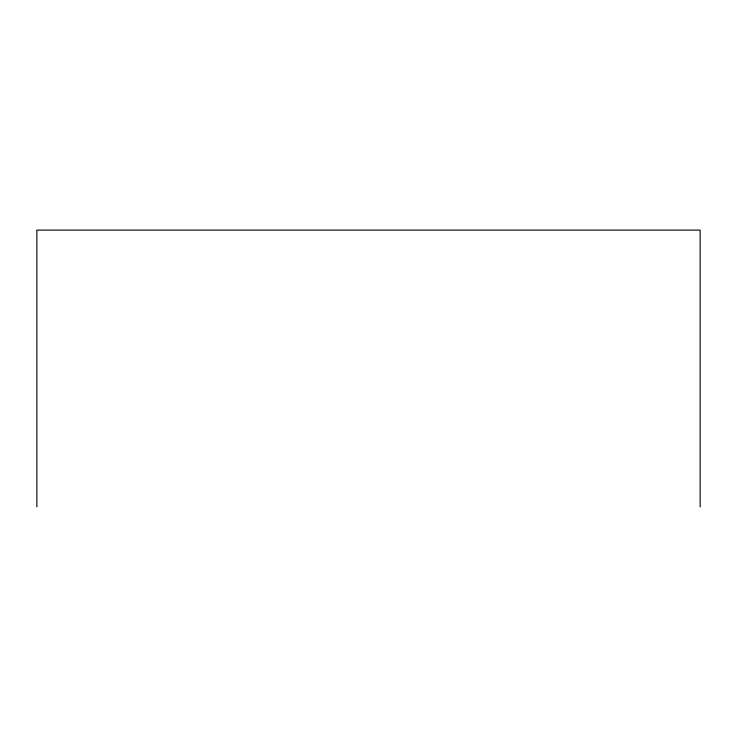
<?xml version="1.0" encoding="UTF-8"?>
<svg xmlns="http://www.w3.org/2000/svg" width="737" height="737" viewBox="0 0 737 737"><rect width="100%" height="100%" fill="white"/><g stroke="black" fill="none" stroke-linecap="round" stroke-linejoin="round"><path stroke-width="1.11" d="M700.15 506.899L700.15 230.101L36.85 230.101L36.85 506.899"/></g></svg>
